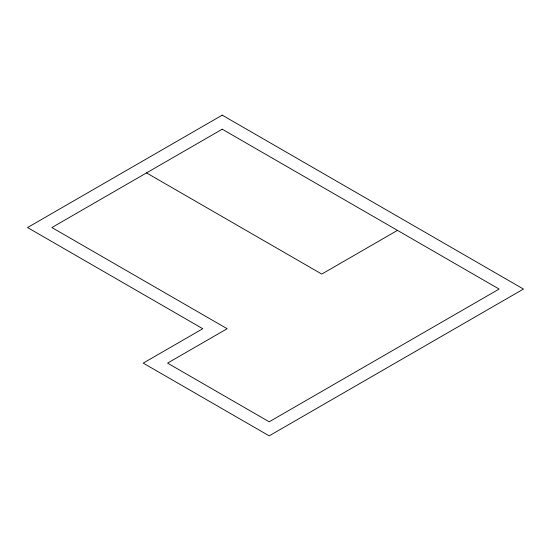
<?xml version="1.0" encoding="UTF-8"?>
<svg xmlns="http://www.w3.org/2000/svg" width="551" height="551" viewBox="0 0 551 551"><rect width="100%" height="100%" fill="white"/><g stroke="black" fill="none" stroke-linecap="round" stroke-linejoin="round"><path stroke-width="0.83" d="M397.471 230.373L321.763 274.081L146.525 172.911M222.225 115.145L27.55 227.542L202.789 328.72L143.212 363.116L269.191 435.855L523.45 289.055L222.225 115.145M222.225 129.203L51.89 227.542L227.136 328.72L167.552 363.116L269.191 421.797L499.11 289.055L222.225 129.203"/></g></svg>
